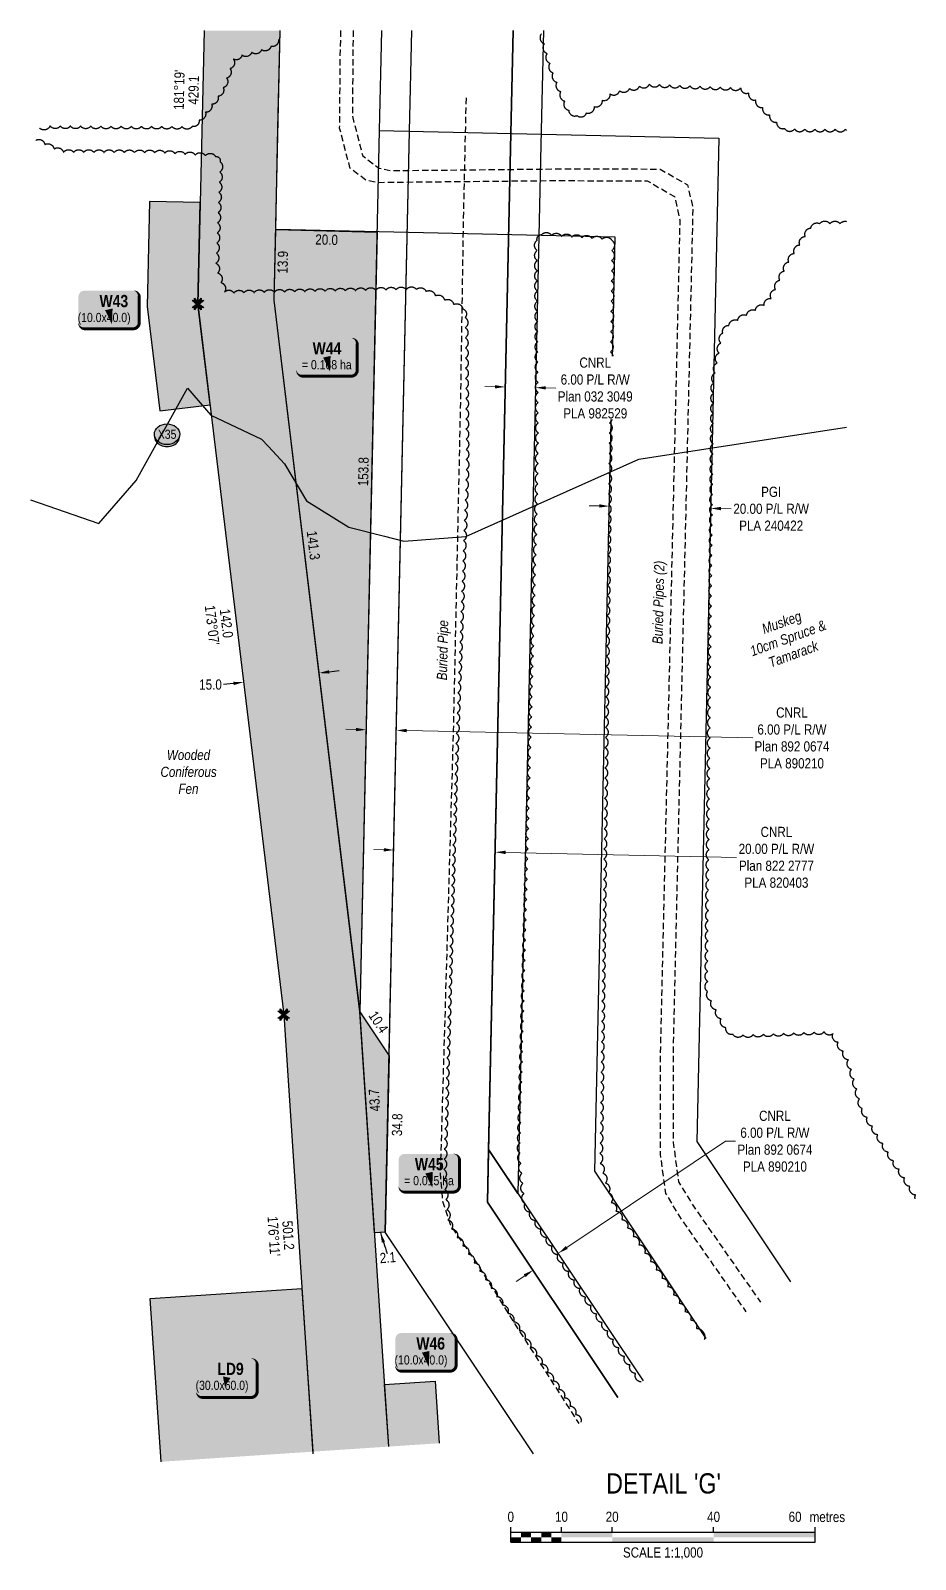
# Model space of a CAD drawing. Extents: x 406232 to 435383, y 6039561 to 6052989.
# Drawn here: x 429873 to 430745, y 6041999 to 6043506 of the extents above; entities that cross this region are included whole.
import ezdxf
from ezdxf.enums import TextEntityAlignment as Align

# ---------------------------------------------------------------- set-up
doc = ezdxf.new("R2010")
doc.units = 0
doc.header["$LTSCALE"] = 5
doc.header["$PDSIZE"] = 0.5
doc.linetypes.add('0', pattern=[1, 1, 0])
doc.linetypes.add('UG_PIPE', pattern=[1.875, 1.25, -0.625])
doc.layers.get('Defpoints').update_dxf_attribs({"color": 9})
for name, color, linetype in [('AS-PIPE-UG', 44, 'UG_PIPE'), ('AS-PIPE-UG-T', 44, 'Continuous'), ('DETAIL-T', 7, 'Continuous'), ('F-RW', 190, 'Continuous'), ('L-BD', 7, 'Continuous'), ('L-MON', 1, 'Continuous'), ('P-CROSSINGS', 250, 'Continuous'), ('P-PROPOSED', 10, 'Continuous'), ('P-PROPOSED-H', 21, 'Continuous'), ('P-TEMP-BLOCKS', 250, 'Continuous'), ('P-TEMP-H', 41, 'Continuous'), ('P-TEMP_LOG DECK', 46, 'Continuous'), ('P-TEMP_WORKSPACE', 46, 'Continuous'), ('P-TXT', 4, 'Continuous'), ('T-BUSH', 110, '0'), ('T-BUSH-T', 110, 'Continuous'), ('WETLAND', 143, 'Continuous'), ('WETLAND-T', 146, 'Continuous')]:
    doc.layers.add(name, color=color, linetype=linetype)
doc.layers.add('F-RW-T', color=190, linetype='Continuous', lineweight=9)
doc.styles.add('80', font='ARIALN.TTF', dxfattribs={"height": 10})
doc.styles.add('80CG', font='ARIALN.TTF', dxfattribs={"height": 10})
doc.styles.add('80L', font='ARIALN.TTF', dxfattribs={"height": 10})
doc.styles.add('BOLD', font='ARIALNB.TTF')
doc.styles.add('Crossing', font='ARIALN.TTF', dxfattribs={"height": 10})
doc.dimstyles.new('Compass 5 000', dxfattribs={"dimscale": 5, "dimtxt": 9, "dimasz": 2, "dimexe": 0.2, "dimexo": 0.0625, "dimgap": 0.5, "dimtad": 0, "dimtih": 1, "dimtoh": 1, "dimzin": 0, "dimdsep": 46, "dimtxsty": '80CG', "dimcen": 0.1, "dimse1": 1, "dimse2": 1, "dimclrd": 256, "dimclrt": 256, "dimaunit": 1, "dimadec": 4, "dimazin": 0, "dimtfac": 0.06, "dimtofl": 0, "dimtmove": 0, "dimatfit": 1, "dimfxl": 0.2, "dimtolj": 1, "dimtzin": 0, "dimlwd": -1, "dimarcsym": 0})

# ---------------------------------------------------------------- blocks, each defined once
blk = doc.blocks.new('*U539')
h = blk.add_hatch(color=191)
edge = h.paths.add_edge_path()
edge.add_line((-24, -19.1), (24, -19.1))
edge.add_arc((24, -13.1), 6, 270, 360)
edge.add_line((30, -13.1), (30, 12.5))
edge.add_arc((24, 12.5), 6, 0, 90)
edge.add_line((24, 18.5), (-24, 18.5))
edge.add_arc((-24, 12.5), 6, 90, 180)
edge.add_line((-30, 12.5), (-30, -13.1))
edge.add_arc((-24, -13.1), 6, 180, 270)
at = {"color": 250, "flags": 128}
blk.add_lwpolyline([(-24, -19.1, 3, 3, 0), (24, -19.1, 3, 3, 0.414214), (30, -13.1, 3, 3, 0), (30, 12.5, 3, 0, 0.414214), (24, 18.5, 0, 0, 0), (-24, 18.5, 0, 0, 0.414214), (-30, 12.5, 0, 0, 0), (-30, -13.1, 0, 3, 0.414214)], format="xyseb", close=True, dxfattribs=at)
at = {"flags": 128}
blk.add_lwpolyline([(3.2, -14.8, 0, 7.5, 0), (0, 0, 0, 0, 0)], format="xyseb", dxfattribs=at)
at = {"color": 250}
for tag, p, height, style in [('TEMP_AREA_W1_001', (-9.2, 2.2), 12, 'BOLD'), ('ENTER_TEXT_001', (-30.7, -12.5), 9, '80')]:
    blk.add_attdef(tag, p, '', height=height, dxfattribs=dict(at, style=style))
blk = doc.blocks.new('*D625')
at = {"layer": 'Defpoints', "color": 0, "transparency": 16777216}
for p in [(430368, 6042284.5), (430431.7, 6042243.3), (430406.8, 6042226.6)]:
    blk.add_point(p, dxfattribs=at)
at = {"layer": 'F-RW-T', "transparency": 16777216}
for p, q in [((430401.2, 6042306.8), (430557.6, 6042411.5)), ((430557.6, 6042411.5), (430567.6, 6042411.5)), ((430359.7, 6042279), (430351.4, 6042273.4))]:
    blk.add_line(p, q, dxfattribs=at)
for points in [[(430400.2, 6042308.2), (430402.1, 6042305.4), (430392.9, 6042301.2)], [(430358.7, 6042280.4), (430360.6, 6042277.6), (430368, 6042284.5)]]:
    blk.add_solid(points, dxfattribs=at)
at = {"layer": 'F-RW-T', "transparency": 16777216, "insert": (430606.3, 6042411.5), "char_height": 10, "attachment_point": 5, "style": '80CG', "bg_fill": 3, "box_fill_scale": 1.1, "bg_fill_color": 256, "bg_fill_true_color": 13158600, "bg_fill_transparency": 0}
blk.add_mtext('\\A1;CNRL\\P6.00 P/L R/W\\PPlan 892 0674\\PPLA 890210', dxfattribs=at)
blk = doc.blocks.new('TEMP')
h = blk.add_hatch(color=255)
h.dxf.hatch_style = 1
h.paths.add_polyline_path([(0, 0.25), (-0.67, 1.15), (-0.67, 0.67), (-1.15, 0.67), (-0.25, 0), (-1.15, -0.67), (-0.67, -0.67), (-0.67, -1.15), (0, -0.25), (0.67, -1.15), (0.67, -0.67), (1.15, -0.67), (0.25, 0), (1.15, 0.67), (0.67, 0.67), (0.67, 1.15)])
h.paths.add_polyline_path([(0.57, 0.85), (0.57, 0.57), (0.85, 0.57), (0.08, 0), (0.85, -0.57), (0.57, -0.57), (0.57, -0.85), (0, -0.08), (-0.57, -0.85), (-0.57, -0.57), (-0.85, -0.57), (-0.08, 0), (-0.85, 0.57), (-0.57, 0.57), (-0.57, 0.85), (0, 0.08)], flags=16)
h = blk.add_hatch(color=1)
h.dxf.hatch_style = 1
h.paths.add_polyline_path([(0, 0.08), (-0.57, 0.85), (-0.57, 0.57), (-0.85, 0.57), (-0.08, 0), (-0.85, -0.57), (-0.57, -0.57), (-0.57, -0.85), (0, -0.08), (0.57, -0.85), (0.57, -0.57), (0.85, -0.57), (0.08, 0), (0.85, 0.57), (0.57, 0.57), (0.57, 0.85)])
at = {"color": 1}
for p, q in [((-0.08, 0), (0.08, 0)), ((0, 0.08), (0, -0.08))]:
    blk.add_line(p, q, dxfattribs=at)
at = {"color": 255, "flags": 128}
blk.add_lwpolyline([(-0.25, 0), (-1.15, 0.67), (-0.67, 0.67), (-0.67, 1.15), (0, 0.25), (0.67, 1.15), (0.67, 0.67), (1.15, 0.67), (0.25, 0), (1.15, -0.67), (0.67, -0.67), (0.67, -1.15), (0, -0.25), (-0.67, -1.15), (-0.67, -0.67), (-1.15, -0.67)], close=True, dxfattribs=at)
at = {"color": 1, "flags": 128}
blk.add_lwpolyline([(-0.08, 0), (-0.85, 0.57), (-0.57, 0.57), (-0.57, 0.85), (0, 0.08), (0.57, 0.85), (0.57, 0.57), (0.85, 0.57), (0.08, 0), (0.85, -0.57), (0.57, -0.57), (0.57, -0.85), (0, -0.08), (-0.57, -0.85), (-0.57, -0.57), (-0.85, -0.57)], close=True, dxfattribs=at)
blk = doc.blocks.new('*D624')
at = {"layer": 'Defpoints', "color": 0, "transparency": 16777216}
for p in [(430233.2, 6042807.5), (430333.1, 6042805.3), (430230.9, 6042698.4)]:
    blk.add_point(p, dxfattribs=at)
at = {"layer": 'F-RW-T', "transparency": 16777216}
for p, q in [((430220.9, 6042698.7), (430210.9, 6042698.9)), ((430340.8, 6042696.1), (430568.3, 6042691.2))]:
    blk.add_line(p, q, dxfattribs=at)
for points in [[(430220.9, 6042700.3), (430220.8, 6042697), (430230.9, 6042698.4)], [(430340.8, 6042697.8), (430340.8, 6042694.4), (430330.8, 6042696.3)]]:
    blk.add_solid(points, dxfattribs=at)
at = {"layer": 'F-RW-T', "transparency": 16777216, "insert": (430607.8, 6042691.2), "char_height": 10, "attachment_point": 5, "style": '80CG'}
blk.add_mtext('\\A1;CNRL\\P20.00 P/L R/W\\PPlan 822 2777\\PPLA 820403', dxfattribs=at)
blk = doc.blocks.new('*D623')
at = {"layer": 'Defpoints', "color": 0, "transparency": 16777216}
for p in [(430210.4, 6043141.4), (430240.3, 6043140.7), (430203.4, 6042816.9)]:
    blk.add_point(p, dxfattribs=at)
at = {"layer": 'F-RW-T', "transparency": 16777216}
for p, q in [((430193.4, 6042817.2), (430183.4, 6042817.4)), ((430243.4, 6042816.1), (430584.4, 6042808.8))]:
    blk.add_line(p, q, dxfattribs=at)
for points in [[(430193.4, 6042818.8), (430193.4, 6042815.5), (430203.4, 6042816.9)], [(430243.4, 6042817.8), (430243.3, 6042814.4), (430233.4, 6042816.3)]]:
    blk.add_solid(points, dxfattribs=at)
at = {"layer": 'F-RW-T', "transparency": 16777216, "insert": (430623.1, 6042808.8), "char_height": 10, "attachment_point": 5, "style": '80CG'}
blk.add_mtext('\\A1;CNRL\\P6.00 P/L R/W\\PPlan 892 0674\\PPLA 890210', dxfattribs=at)
blk = doc.blocks.new('*D626')
at = {"layer": 'Defpoints', "color": 0, "transparency": 16777216}
for p in [(430447.6, 6043240.9), (430547.6, 6043238.7), (430543.1, 6043035)]:
    blk.add_point(p, dxfattribs=at)
at = {"layer": 'F-RW-T', "transparency": 16777216}
for p, q in [((430433.1, 6043037.5), (430423.2, 6043037.7)), ((430553.1, 6043034.8), (430563.1, 6043034.6))]:
    blk.add_line(p, q, dxfattribs=at)
for points in [[(430433.2, 6043039.1), (430433.1, 6043035.8), (430443.1, 6043037.2)], [(430553.1, 6043036.5), (430553, 6043033.2), (430543.1, 6043035)]]:
    blk.add_solid(points, dxfattribs=at)
at = {"layer": 'F-RW-T', "transparency": 16777216, "insert": (430602.6, 6043034.6), "char_height": 10, "attachment_point": 5, "style": '80CG'}
blk.add_mtext('\\A1;PGI\\P20.00 P/L R/W\\PPLA 240422', dxfattribs=at)
blk = doc.blocks.new('*D627')
at = {"layer": 'Defpoints', "color": 0, "transparency": 16777216}
for p in [(430080.4, 6042882.1), (430154.8, 6042891.1), (430082.6, 6042863.8)]:
    blk.add_point(p, dxfattribs=at)
at = {"layer": 'P-TXT', "transparency": 16777216}
for p, q in [((430166.9, 6042874), (430176.9, 6042875.2)), ((430072.6, 6042862.6), (430062.7, 6042861.4))]:
    blk.add_line(p, q, dxfattribs=at)
for points in [[(430072.4, 6042864.2), (430072.8, 6042860.9), (430082.6, 6042863.8)], [(430166.7, 6042875.6), (430167.1, 6042872.3), (430157, 6042872.8)]]:
    blk.add_solid(points, dxfattribs=at)
at = {"layer": 'P-TXT', "transparency": 16777216, "insert": (430050, 6042861.4), "char_height": 10, "attachment_point": 5, "style": '80CG'}
blk.add_mtext('\\A1;15.0', dxfattribs=at)
blk = doc.blocks.new('*U325')
at = {"color": 0}
for p, q in [((-150, 0), (-150, 15)), ((-150, 10), (150.2, 10)), ((-150, 0), (150.2, 0)), ((-100, 10), (-100, 15)), ((-50, 10), (-50, 15)), ((50, 10), (50, 15)), ((150.2, 0), (150.2, 15))]:
    blk.add_line(p, q, dxfattribs=at)
for points in [[(-150, 5), (-140, 5), (-150, 0), (-140, 0)], [(-140, 10), (-130, 10), (-140, 5), (-130, 5)], [(-130, 5), (-120, 5), (-130, 0), (-120, 0)], [(-120, 10), (-110, 10), (-120, 5), (-110, 5)], [(-110, 5), (-100, 5), (-110, 0), (-100, 0)], [(-100, 10), (-50, 10), (-100, 5), (-50, 5)], [(-50, 5), (50, 5), (-50, 0), (50, 0)], [(50, 10), (150.2, 10), (50, 5), (150.2, 5)]]:
    blk.add_solid(points, dxfattribs=at)
at = {"color": 0, "style": '80'}
blk.add_text('metres', height=10, dxfattribs=at).set_placement((162.2, 20), align=Align.CENTER)
at = {"color": 0, "char_height": 10, "style": '80'}
for s, insert, attachment_point in [('0', (-150, 30.2), 2), ('10', (-100, 30.2), 2), ('20', (-50, 30.2), 2), ('40', (50, 30.2), 2), ('60', (136.7, 30.2), 3), ('SCALE 1:1,000', (0.1, -5), 2)]:
    blk.add_mtext(s, dxfattribs=dict(at, insert=insert, attachment_point=attachment_point))
blk = doc.blocks.new('xing2')
h = blk.add_hatch(color=50)
h.dxf.hatch_style = 1
edge = h.paths.add_edge_path()
edge.add_ellipse((0, 0), major_axis=(-12.5, 0), ratio=0.816297, start_angle=0, end_angle=360)
h = blk.add_hatch(color=250)
h.dxf.hatch_style = 1
edge = h.paths.add_edge_path()
edge.add_ellipse((0, -2), major_axis=(-12.5, 0), ratio=0.816297, start_angle=0, end_angle=180)
edge.add_line((12.5, -2), (12.5, 0))
edge.add_ellipse((0, 0), major_axis=(-12.5, 0), ratio=0.816297, start_angle=0, end_angle=180, ccw=False)
edge.add_line((-12.5, 0), (-12.5, -2))
at = {"color": 250}
blk.add_ellipse((0, 0), major_axis=(-12.5, 0), ratio=0.816297, dxfattribs=at)
blk.add_ellipse((0, -2), major_axis=(-12.5, 0), ratio=0.816297, start_param=0, end_param=3.141593, dxfattribs=at)
at = {"color": 250, "style": 'Crossing'}
blk.add_attdef('CROSSING', text='', height=9, dxfattribs=at).set_placement((0.1, 0), align=Align.MIDDLE_CENTER)
at = {"color": 250, "style": 'Crossing', "flags": 1}
for tag, p in [('OWNER', (0.1, -12.5)), ('DESCRIPTION', (0.1, -25.8)), ('LOCATION', (0.1, -39.3)), ('DWG_REF', (0.1, -52.8))]:
    blk.add_attdef(tag, text='', height=9, dxfattribs=at).set_placement(p, align=Align.MIDDLE_CENTER)
blk = doc.blocks.new('*D1030')
at = {"layer": 'Defpoints', "color": 0, "transparency": 16777216}
for p in [(430370.5, 6043154), (430340.4, 6043149.2), (430370.3, 6043148.6)]:
    blk.add_point(p, dxfattribs=at)
at = {"layer": 'F-RW-T', "transparency": 16777216}
for p, q in [((430330.5, 6043154.9), (430320.5, 6043155.1)), ((430380.4, 6043153.8), (430390.4, 6043153.6))]:
    blk.add_line(p, q, dxfattribs=at)
for points in [[(430330.5, 6043156.5), (430330.4, 6043153.2), (430340.5, 6043154.7)], [(430380.5, 6043155.4), (430380.4, 6043152.1), (430370.5, 6043154)]]:
    blk.add_solid(points, dxfattribs=at)
at = {"layer": 'F-RW-T', "transparency": 16777216, "insert": (430429.2, 6043153.6), "char_height": 10, "attachment_point": 5, "style": '80CG', "bg_fill": 3, "box_fill_scale": 1.1, "bg_fill_color": 256, "bg_fill_true_color": 13158600, "bg_fill_transparency": 0}
blk.add_mtext('\\A1;CNRL\\P6.00 P/L R/W\\PPlan 032 3049\\PPLA 982529', dxfattribs=at)
blk = doc.blocks.new('*U536')
h = blk.add_hatch(color=191)
edge = h.paths.add_edge_path()
edge.add_line((-24, -20), (24, -20))
edge.add_arc((24, -14), 6, 270, 360)
edge.add_line((30, -14), (30, 12.5))
edge.add_arc((24, 12.5), 6, 0, 90)
edge.add_line((24, 18.5), (-24, 18.5))
edge.add_arc((-24, 12.5), 6, 90, 180)
edge.add_line((-30, 12.5), (-30, -14))
edge.add_arc((-24, -14), 6, 180, 270)
at = {"color": 250, "flags": 128}
blk.add_lwpolyline([(-24, -20, 3, 3, 0), (24, -20, 3, 3, 0.414214), (30, -14, 3, 3, 0), (30, 12.5, 3, 0, 0.414214), (24, 18.5, 0, 0, 0), (-24, 18.5, 0, 0, 0.414214), (-30, 12.5, 0, 0, 0), (-30, -14, 0, 3, 0.414214)], format="xyseb", close=True, dxfattribs=at)
at = {"flags": 128}
blk.add_lwpolyline([(-1.8, -9.3, 0, 7.5, 0), (0, 0, 0, 0, 0)], format="xyseb", dxfattribs=at)
at = {"color": 250}
for tag, p, height, style in [('TEMP_AREA_W1_001', (-9.2, 2.2), 12, 'BOLD'), ('ENTER_TEXT_001', (-30.7, -12.5), 9, '80')]:
    blk.add_attdef(tag, p, '', height=height, dxfattribs=dict(at, style=style))

msp = doc.modelspace()

# ---------------------------------------------------------------- hatches: boundary and pattern name
at = {"layer": 'P-PROPOSED-H'}
h = msp.add_hatch(color=256, dxfattribs=at)
h.dxf.hatch_style = 1
edge = h.paths.add_edge_path()
edge.add_line((430226.193, 6042103.51), (430197.199, 6042538.912))
h.paths.add_polyline_path([(430150.838, 6042105.674), (430225.716, 6042110.661), (430197.033, 6042541.399), (430112.623, 6043240.052), (430118.756, 6043505.795), (430043.771, 6043505.795), (430037.553, 6043236.402), (430122.154, 6042536.169)])
at = {"layer": 'P-TEMP-H'}
h = msp.add_hatch(color=256, dxfattribs=at)
h.dxf.hatch_style = 1
h.paths.add_polyline_path([(430049.542, 6043137.169), (430037.553, 6043236.402), (430039.86, 6043336.33), (429989.896, 6043337.483), (429987.507, 6043233.969), (429999.926, 6043131.174)])
h = msp.add_hatch(color=256, dxfattribs=at)
h.dxf.hatch_style = 1
h.paths.add_polyline_path([(430197.199, 6042538.912), (430112.623, 6043240.052), (430114.231, 6043309.711), (430214.18, 6043307.33)])
h = msp.add_hatch(color=256, dxfattribs=at)
h.dxf.hatch_style = 1
h.paths.add_polyline_path([(430222.231, 6042322.028), (430211.696, 6042321.202), (430197.199, 6042538.912), (430226.042, 6042495.785)])
h = msp.add_hatch(color=256, dxfattribs=at)
h.dxf.hatch_style = 1
h.paths.add_polyline_path([(430001.255, 6042095.714), (430150.855, 6042105.676), (430140.095, 6042266.546), (429990.498, 6042256.54)])
h = msp.add_hatch(color=256, dxfattribs=at)
h.dxf.hatch_style = 1
h.paths.add_polyline_path([(430225.621, 6042110.654), (430275.488, 6042113.975), (430271.415, 6042175.137), (430221.549, 6042171.817)])

# ---------------------------------------------------------------- linework, layer by layer
at = {"layer": 'AS-PIPE-UG', "flags": 128}
for points in [[(430178.189, 6043505.795), (430177.594, 6043480.16), (430176.969, 6043409.895), (430187.149, 6043370.805), (430202.969, 6043358.825), (430215.084, 6043356.265), (430381.369, 6043357.955), (430480.319, 6043357.835), (430507.389, 6043342.24), (430512.564, 6043319.345), (430493.304, 6042498.28), (430493.089, 6042431.1), (430493.149, 6042398.845), (430498.584, 6042359.87), (430513.829, 6042334.885), (430577.797, 6042243.429)], [(430190.766, 6043505.795), (430190.439, 6043491.721), (430189.814, 6043421.456), (430199.994, 6043382.366), (430215.814, 6043370.386), (430227.929, 6043367.826), (430394.214, 6043369.516), (430493.164, 6043369.396), (430520.234, 6043353.801), (430525.409, 6043330.906), (430506.149, 6042509.841), (430505.934, 6042442.661), (430505.994, 6042410.406), (430511.429, 6042371.431), (430526.674, 6042346.446), (430592.06, 6042252.962)], [(430301.825, 6043439.52), (430299.14, 6043321.06), (430296.355, 6043142.595), (430289.275, 6042816.145), (430277.84, 6042427.94), (430276.345, 6042380.375), (430278.64, 6042352.305), (430286.915, 6042328.02), (430312.035, 6042291.865), (430354.905, 6042223.705), (430413.018, 6042133.291)]]:
    msp.add_lwpolyline(points, dxfattribs=at)
at = {"layer": 'F-RW'}
for points in [[(430538.683, 6042217.285), (430428.682, 6042381.859), (430448.992, 6043302.156), (430114.231, 6043309.711), (430116.437, 6043409.668), (430118.756, 6043505.795)], [(430218.64, 6043505.795), (430216.365, 6043407.385), (430551.125, 6043399.83), (430529.307, 6042411.183), (430621.783, 6042272.829)], [(430368.463, 6042103.51), (430222.231, 6042322.028), (430246.025, 6043406.805), (430248.336, 6043505.795)], [(430348.317, 6043505.795), (430345.954, 6043404.543), (430324.3, 6042417.361), (430322.853, 6042351.389), (430451.453, 6042158.98)], [(430378.321, 6043505.795), (430375.698, 6043393.174), (430353.018, 6042359.911), (430323.992, 6042403.312), (430345.954, 6043404.543), (430348.317, 6043505.795)], [(430451.453, 6042158.98), (430322.853, 6042351.389), (430323.992, 6042403.312), (430323.992, 6042403.312), (430476.294, 6042175.585)]]:
    msp.add_lwpolyline(points, dxfattribs=at)
at = {"layer": 'F-RW', "flags": 128}
for points in [[(430218.64, 6043505.795), (430216.365, 6043407.41), (430197.199, 6042538.912), (430226.042, 6042495.785)], [(430226.042, 6042495.785), (430246.139, 6043406.746), (430248.446, 6043505.795)]]:
    msp.add_lwpolyline(points, dxfattribs=at)
at = {"layer": 'P-PROPOSED', "flags": 128}
for points in [[(430043.771, 6043505.795), (430037.553, 6043236.402), (430122.154, 6042536.169), (430150.982, 6042103.51)], [(430225.716, 6042110.661), (430197.033, 6042541.399), (430112.623, 6043240.052), (430118.756, 6043505.795)]]:
    msp.add_lwpolyline(points, dxfattribs=at)
at = {"layer": 'P-TEMP_LOG DECK', "flags": 128}
msp.add_lwpolyline([(430001.255, 6042095.714), (429990.498, 6042256.54), (430140.095, 6042266.546), (430150.855, 6042105.676)], dxfattribs=at)
at = {"layer": 'P-TEMP_WORKSPACE', "flags": 128}
for points in [[(430049.542, 6043137.169), (430037.553, 6043236.402), (430039.86, 6043336.33), (429989.896, 6043337.483), (429987.507, 6043233.969), (429999.926, 6043131.174)], [(430197.199, 6042538.912), (430112.623, 6043240.052), (430114.231, 6043309.711), (430114.231, 6043309.711), (430214.18, 6043307.33)], [(430222.231, 6042322.028), (430211.696, 6042321.202), (430197.199, 6042538.912), (430226.042, 6042495.785)]]:
    msp.add_lwpolyline(points, close=True, dxfattribs=at)
msp.add_lwpolyline([(430225.621, 6042110.654), (430221.549, 6042171.817), (430271.415, 6042175.137), (430275.488, 6042113.975)], dxfattribs=at)
at = {"layer": 'T-BUSH', "flags": 128}
for points in [[(430117.046, 6043496.867, -0.52056705), (430109.606, 6043490.192, -0.52056705), (430100.328, 6043486.9, -0.52056705), (430090.679, 6043484.293, -0.52056705), (430081.029, 6043481.685, -0.52056705), (430072.609, 6043477.749, -0.52056705), (430069.26, 6043468.331, -0.52056705), (430065.911, 6043458.914, -0.52056705), (430062.562, 6043449.496, -0.52056705), (430057.435, 6043441.06, -0.52056705), (430051.249, 6043433.209, -0.52056705), (430045.062, 6043425.358, -0.52056705), (430038.876, 6043417.507, -0.52056705), (430031.901, 6043411.29, -0.52056705), (430021.906, 6043411.331, -0.52056705), (430011.91, 6043411.373, -0.52056705), (430001.915, 6043411.415, -0.52056705), (429991.92, 6043411.457, -0.52056705), (429981.924, 6043411.499, -0.52056705), (429971.929, 6043411.54, -0.52056705), (429961.934, 6043411.582, -0.52056705), (429951.938, 6043411.624, -0.52056705), (429941.943, 6043411.666, -0.52056705), (429931.948, 6043411.708, -0.52056705), (429921.952, 6043411.75, -0.52056705), (429911.957, 6043411.791, -0.52056705), (429901.962, 6043411.833, -0.52056705), (429891.966, 6043411.875, -0.52056705), (429881.42, 6043409.745, -0.52056705)], [(430376.108, 6043502.394, 0.52056705), (430378.943, 6043492.808, 0.52056705), (430381.777, 6043483.223, 0.52056705), (430384.611, 6043473.638, 0.52056705), (430387.654, 6043464.125, 0.52056705), (430391.459, 6043454.883, 0.52056705), (430395.265, 6043445.64, 0.52056705), (430399.07, 6043436.397, 0.52056705), (430403.087, 6043427.258, 0.52056705), (430411.284, 6043422.056, 0.52056705), (430420.647, 6043424.625, 0.52056705), (430428.45, 6043430.872, 0.52056705), (430436.253, 6043437.119, 0.52056705), (430444.056, 6043443.366, 0.52056705), (430453.304, 6043446.59, 0.52056705), (430463.065, 6043448.742, 0.52056705), (430472.826, 6043450.894, 0.52056705), (430482.589, 6043453.021, 0.52056705), (430492.576, 6043452.602, 0.52056705), (430502.562, 6043452.184, 0.52056705), (430512.549, 6043451.766, 0.52056705), (430522.536, 6043451.347, 0.52056705), (430532.522, 6043450.929, 0.52056705), (430542.509, 6043450.51, 0.52056705), (430552.496, 6043450.092, 0.52056705), (430562.482, 6043449.673, 0.52056705), (430572.469, 6043449.255, 0.52056705), (430580.441, 6043444.395, 0.52056705), (430587.333, 6043437.156, 0.52056705), (430594.225, 6043429.916, 0.52056705), (430601.117, 6043422.677, 0.52056705), (430608.009, 6043415.438, 0.52056705), (430615.799, 6043409.397, 0.52056705), (430625.736, 6043408.805, 0.52056705), (430635.732, 6043408.763, 0.52056705), (430645.727, 6043408.721, 0.52056705), (430655.722, 6043408.68, 0.52056705), (430665.718, 6043408.638, 0.52056705), (430675.713, 6043408.596, 0.06163497), (430676.712, 6043407.479, 0.06163497)], [(429877.734, 6043397.714, -0.52056705), (429886.784, 6043393.473, -0.52056705), (429895.835, 6043389.231, -0.52056705), (429905.076, 6043385.832, -0.52056705), (429915.071, 6043385.79, -0.52056705), (429925.066, 6043385.748, -0.52056705), (429935.062, 6043385.707, -0.52056705), (429945.057, 6043385.665, -0.52056705), (429955.052, 6043385.623, -0.52056705), (429965.048, 6043385.581, -0.52056705), (429975.043, 6043385.539, -0.52056705), (429985.039, 6043385.497, -0.52056705), (429995.034, 6043385.456, -0.52056705), (430005.02, 6043385.15, -0.52056705), (430014.994, 6043384.491, -0.52056705), (430024.968, 6043383.832, -0.52056705), (430034.941, 6043383.172, -0.52056705), (430044.915, 6043382.513, -0.52056705), (430054.889, 6043381.854, -0.52056705), (430059.535, 6043376.412, -0.52056705), (430059.119, 6043366.426, -0.52056705), (430058.704, 6043356.439, -0.52056705), (430058.288, 6043346.452, -0.52056705), (430057.873, 6043336.465, -0.52056705), (430057.457, 6043326.478, -0.52056705), (430057.041, 6043316.492, -0.52056705), (430056.626, 6043306.505, -0.52056705), (430056.21, 6043296.518, -0.52056705), (430055.794, 6043286.531, -0.52056705), (430055.379, 6043276.545, -0.52056705), (430057.105, 6043266.878, -0.52056705), (430060.428, 6043257.452, -0.52056705), (430063.751, 6043248.025, -0.52056705), (430073.031, 6043247.192, -0.52056705), (430083.024, 6043247.389, -0.52056705), (430093.018, 6043247.586, -0.52056705), (430103.011, 6043247.784, -0.52056705), (430113.005, 6043247.981, -0.52056705), (430122.998, 6043248.178, -0.52056705), (430132.992, 6043248.375, -0.52056705), (430142.985, 6043248.573, -0.52056705), (430152.979, 6043248.77, -0.52056705), (430162.972, 6043248.967, -0.52056705), (430172.966, 6043249.164, -0.52056705), (430182.959, 6043249.361, -0.52056705), (430192.953, 6043249.559, -0.52056705), (430202.946, 6043249.756, -0.52056705), (430212.94, 6043249.953, -0.52056705), (430222.933, 6043250.15, -0.52056705), (430232.927, 6043250.348, -0.52056705), (430242.92, 6043250.545, -0.52056705), (430252.914, 6043250.742, -0.52056705), (430262.539, 6043248.756, -0.52056705), (430271.57, 6043244.472, -0.52056705), (430280.601, 6043240.188, -0.52056705), (430289.631, 6043235.904, -0.52056705), (430298.662, 6043231.621, -0.52056705), (430301.064, 6043223.111, -0.52056705), (430301.135, 6043213.116, -0.52056705), (430301.206, 6043203.121, -0.52056705), (430301.277, 6043193.126, -0.52056705), (430301.347, 6043183.131, -0.52056705), (430301.418, 6043173.135, -0.52056705), (430301.489, 6043163.14, -0.52056705), (430301.56, 6043153.145, -0.52056705), (430301.63, 6043143.15, -0.52056705), (430301.701, 6043133.155, -0.52056705), (430301.772, 6043123.159, -0.52056705), (430301.821, 6043113.164, -0.52056705), (430301.871, 6043103.169, -0.52056705), (430301.92, 6043093.174, -0.52056705), (430301.969, 6043083.178, -0.52056705), (430302.018, 6043073.183, -0.52056705), (430301.659, 6043063.194, -0.52056705), (430301.283, 6043053.206, -0.52056705), (430300.906, 6043043.217, -0.52056705), (430300.53, 6043033.229, -0.52056705), (430300.153, 6043023.241, -0.52056705), (430299.777, 6043013.252, -0.52056705), (430299.4, 6043003.264, -0.52056705), (430299.024, 6042993.276, -0.52056705), (430298.647, 6042983.287, -0.52056705), (430298.271, 6042973.299, -0.52056705), (430297.894, 6042963.311, -0.52056705), (430297.518, 6042953.322, -0.52056705), (430297.141, 6042943.334, -0.52056705), (430296.765, 6042933.346, -0.52056705), (430296.388, 6042923.357, -0.52056705), (430296.012, 6042913.369, -0.52056705), (430295.635, 6042903.381, -0.52056705), (430295.259, 6042893.392, -0.52056705), (430294.882, 6042883.404, -0.52056705), (430294.506, 6042873.416, -0.52056705), (430294.129, 6042863.427, -0.52056705), (430293.753, 6042853.439, -0.52056705), (430293.377, 6042843.451, -0.52056705), (430293, 6042833.462, -0.52056705), (430292.624, 6042823.474, -0.52056705), (430292.257, 6042813.485, -0.52056705), (430291.89, 6042803.496, -0.52056705), (430291.524, 6042793.508, -0.52056705), (430291.158, 6042783.519, -0.52056705), (430290.792, 6042773.53, -0.52056705), (430290.505, 6042763.539, -0.52056705), (430290.223, 6042753.548, -0.52056705), (430289.941, 6042743.556, -0.52056705), (430289.659, 6042733.565, -0.52056705), (430289.377, 6042723.573, -0.52056705), (430289.095, 6042713.582, -0.52056705), (430288.813, 6042703.59, -0.52056705), (430288.531, 6042693.599, -0.52056705), (430288.249, 6042683.607, -0.52056705), (430287.967, 6042673.616, -0.52056705), (430287.685, 6042663.624, -0.52056705), (430287.403, 6042653.633, -0.52056705), (430287.122, 6042643.641, -0.52056705), (430286.84, 6042633.65, -0.52056705), (430286.558, 6042623.659, -0.52056705), (430286.276, 6042613.667, -0.52056705), (430285.994, 6042603.676, -0.52056705), (430285.712, 6042593.684, -0.52056705), (430285.43, 6042583.693, -0.52056705), (430285.148, 6042573.701, -0.52056705), (430284.866, 6042563.71, -0.52056705), (430284.584, 6042553.718, -0.52056705), (430284.302, 6042543.727, -0.52056705), (430284.02, 6042533.735, -0.52056705), (430283.739, 6042523.744, -0.52056705), (430283.457, 6042513.753, -0.52056705), (430283.175, 6042503.761, -0.52056705), (430282.893, 6042493.77, -0.52056705), (430282.611, 6042483.778, -0.52056705), (430282.329, 6042473.787, -0.52056705), (430282.047, 6042463.795, -0.52056705), (430281.765, 6042453.804, -0.52056705), (430281.483, 6042443.812, -0.52056705), (430281.201, 6042433.821, -0.52056705), (430280.919, 6042423.829, -0.52056705), (430280.685, 6042413.837, -0.52056705), (430280.454, 6042403.844, -0.52056705), (430280.223, 6042393.851, -0.52056705), (430279.992, 6042383.858, -0.52056705), (430279.798, 6042373.867, -0.52056705), (430280.861, 6042363.928, -0.52056705), (430281.924, 6042353.99, -0.52056705), (430282.988, 6042344.051, -0.52056705), (430284.051, 6042334.112, -0.52056705), (430287.605, 6042325.077, -0.52056705), (430293.158, 6042316.766, -0.52056705), (430298.712, 6042308.455, -0.52056705), (430304.265, 6042300.144, -0.52056705), (430309.819, 6042291.834, -0.52056705), (430315.372, 6042283.523, -0.52056705), (430320.925, 6042275.212, -0.52056705), (430326.479, 6042266.901, -0.52056705), (430332.032, 6042258.591, -0.52056705), (430337.586, 6042250.28, -0.52056705), (430343.139, 6042241.969, -0.52056705), (430348.692, 6042233.658, -0.52056705), (430354.246, 6042225.348, -0.52056705), (430359.799, 6042217.037, -0.52056705), (430365.353, 6042208.726, -0.52056705), (430370.906, 6042200.415, -0.52056705), (430376.459, 6042192.105, -0.52056705), (430382.013, 6042183.794, -0.52056705), (430387.566, 6042175.483, -0.52056705), (430393.12, 6042167.172, -0.52056705), (430398.673, 6042158.862, -0.52056705), (430404.226, 6042150.551, -0.52056705), (430409.78, 6042142.24, -0.52056705), (430414.913, 6042134.558, -0.52056705)], [(430744.507, 6042354.858, -0.15769479), (430744.804, 6042358.601, -0.52056705), (430739.429, 6042367.028, -0.52056705), (430734.054, 6042375.455, -0.52056705), (430728.679, 6042383.882, -0.52056705), (430723.304, 6042392.309, -0.52056705), (430717.987, 6042400.773, -0.52056705), (430712.801, 6042409.318, -0.52056705), (430707.615, 6042417.863, -0.52056705), (430702.429, 6042426.408, -0.52056705), (430697.244, 6042434.953, -0.52056705), (430692.413, 6042443.673, -0.52056705), (430689.734, 6042453.303, -0.52056705), (430687.057, 6042462.933, -0.52056705), (430684.38, 6042472.564, -0.52056705), (430681.703, 6042482.194, -0.52056705), (430678.701, 6042491.686, -0.52056705), (430673.639, 6042500.305, -0.52056705), (430668.576, 6042508.924, -0.52056705), (430663.514, 6042517.542, -0.52056705), (430654.806, 6042519.477, -0.52056705), (430644.819, 6042519.066, -0.52056705), (430634.832, 6042518.656, -0.52056705), (430624.845, 6042518.245, -0.52056705), (430614.858, 6042517.835, -0.52056705), (430604.871, 6042517.424, -0.52056705), (430594.884, 6042517.013, -0.52056705), (430584.897, 6042516.603, -0.52056705), (430574.91, 6042516.192, -0.52056705), (430564.999, 6042516.657, -0.52056705), (430557.904, 6042523.314, -0.52056705), (430553.172, 6042532.118, -0.52056705), (430548.439, 6042540.922, -0.52056705), (430543.706, 6042549.726, -0.52056705), (430539.963, 6042558.895, -0.52056705), (430540.022, 6042568.889, -0.52056705), (430540.123, 6042578.884, -0.52056705), (430540.224, 6042588.879, -0.52056705), (430540.325, 6042598.874, -0.52056705), (430540.426, 6042608.869, -0.52056705), (430540.527, 6042618.864, -0.52056705), (430540.628, 6042628.859, -0.52056705), (430540.729, 6042638.854, -0.52056705), (430540.83, 6042648.849, -0.52056705), (430540.931, 6042658.843, -0.52056705), (430541.032, 6042668.838, -0.52056705), (430541.133, 6042678.833, -0.52056705), (430541.234, 6042688.828, -0.52056705), (430541.334, 6042698.823, -0.52056705), (430541.435, 6042708.818, -0.52056705), (430541.536, 6042718.813, -0.52056705), (430541.637, 6042728.808, -0.52056705), (430541.738, 6042738.803, -0.52056705), (430541.839, 6042748.798, -0.52056705), (430541.94, 6042758.793, -0.52056705), (430542.041, 6042768.788, -0.52056705), (430542.142, 6042778.783, -0.52056705), (430542.243, 6042788.778, -0.52056705), (430542.344, 6042798.772, -0.52056705), (430542.445, 6042808.767, -0.52056705), (430542.546, 6042818.762, -0.52056705), (430542.646, 6042828.757, -0.52056705), (430542.747, 6042838.752, -0.52056705), (430542.848, 6042848.747, -0.52056705), (430542.949, 6042858.742, -0.52056705), (430543.05, 6042868.737, -0.52056705), (430543.151, 6042878.732, -0.52056705), (430543.252, 6042888.727, -0.52056705), (430543.353, 6042898.722, -0.52056705), (430543.454, 6042908.717, -0.52056705), (430543.555, 6042918.712, -0.52056705), (430543.656, 6042928.707, -0.52056705), (430543.757, 6042938.701, -0.52056705), (430543.858, 6042948.696, -0.52056705), (430543.958, 6042958.691, -0.52056705), (430544.059, 6042968.686, -0.52056705), (430544.16, 6042978.681, -0.52056705), (430544.261, 6042988.676, -0.52056705), (430544.362, 6042998.671, -0.52056705), (430544.463, 6043008.666, -0.52056705), (430544.564, 6043018.661, -0.52056705), (430544.665, 6043028.656, -0.52056705), (430544.766, 6043038.651, -0.52056705), (430544.867, 6043048.646, -0.52056705), (430544.968, 6043058.641, -0.52056705), (430545.069, 6043068.635, -0.52056705), (430545.17, 6043078.63, -0.52056705), (430545.27, 6043088.625, -0.52056705), (430545.371, 6043098.62, -0.52056705), (430545.472, 6043108.615, -0.52056705), (430545.573, 6043118.61, -0.52056705), (430545.674, 6043128.605, -0.52056705), (430545.775, 6043138.6, -0.52056705), (430545.876, 6043148.595, -0.52056705), (430545.977, 6043158.59, -0.52056705), (430547.477, 6043168.452, -0.52056705), (430549.339, 6043178.272, -0.52056705), (430551.201, 6043188.093, -0.52056705), (430553.063, 6043197.913, -0.52056705), (430554.953, 6043207.728, -0.52056705), (430560.999, 6043215.328, -0.52056705), (430569.686, 6043220.272, -0.52056705), (430578.373, 6043225.216, -0.52056705), (430587.06, 6043230.16, -0.52056705), (430595.747, 6043235.105, -0.52056705), (430602.58, 6043241.77, -0.52056705), (430606.865, 6043250.8, -0.52056705), (430611.151, 6043259.83, -0.52056705), (430615.436, 6043268.86, -0.52056705), (430619.917, 6043277.784, -0.52056705), (430625.356, 6043286.17, -0.52056705), (430630.795, 6043294.557, -0.52056705), (430636.233, 6043302.943, -0.52056705), (430641.752, 6043311.272, -0.52056705), (430650.491, 6043315.503, -0.52056705), (430660.486, 6043315.438, -0.52056705), (430670.481, 6043315.363, -0.29851951), (430676.712, 6043317.795, -0.29851951)], [(430474.513, 6042174.363, -0.52056705), (430469.03, 6042182.72, -0.52056705), (430463.548, 6042191.078, -0.52056705), (430458.065, 6042199.436, -0.52056705), (430452.583, 6042207.794, -0.52056705), (430447.1, 6042216.151, -0.52056705), (430441.618, 6042224.509, -0.52056705), (430436.136, 6042232.867, -0.52056705), (430430.653, 6042241.224, -0.52056705), (430425.171, 6042249.582, -0.52056705), (430419.688, 6042257.94, -0.52056705), (430414.206, 6042266.298, -0.52056705), (430408.724, 6042274.655, -0.52056705), (430403.241, 6042283.013, -0.52056705), (430397.759, 6042291.371, -0.52056705), (430392.276, 6042299.729, -0.52056705), (430386.794, 6042308.086, -0.52056705), (430381.312, 6042316.444, -0.52056705), (430375.829, 6042324.802, -0.52056705), (430370.347, 6042333.16, -0.52056705), (430364.864, 6042341.517, -0.52056705), (430359.944, 6042350.074, -0.52056705), (430358.961, 6042360.021, -0.52056705), (430357.978, 6042369.968, -0.52056705), (430356.995, 6042379.915, -0.52056705), (430356.013, 6042389.862, -0.52056705), (430355.03, 6042399.809, -0.52056705), (430355.185, 6042409.796, -0.52056705), (430355.457, 6042419.788, -0.52056705), (430355.73, 6042429.78, -0.52056705), (430356.002, 6042439.771, -0.52056705), (430356.274, 6042449.763, -0.52056705), (430356.546, 6042459.755, -0.52056705), (430356.819, 6042469.747, -0.52056705), (430357.091, 6042479.738, -0.52056705), (430357.363, 6042489.73, -0.52056705), (430357.635, 6042499.722, -0.52056705), (430357.908, 6042509.714, -0.52056705), (430358.18, 6042519.705, -0.52056705), (430358.452, 6042529.697, -0.52056705), (430358.724, 6042539.689, -0.52056705), (430358.997, 6042549.68, -0.52056705), (430359.269, 6042559.672, -0.52056705), (430359.541, 6042569.664, -0.52056705), (430359.813, 6042579.656, -0.52056705), (430360.086, 6042589.647, -0.52056705), (430360.358, 6042599.639, -0.52056705), (430360.63, 6042609.631, -0.52056705), (430360.902, 6042619.623, -0.52056705), (430361.174, 6042629.614, -0.52056705), (430361.447, 6042639.606, -0.52056705), (430361.719, 6042649.598, -0.52056705), (430361.991, 6042659.589, -0.52056705), (430362.263, 6042669.581, -0.52056705), (430362.536, 6042679.573, -0.52056705), (430362.808, 6042689.565, -0.52056705), (430363.08, 6042699.556, -0.52056705), (430363.352, 6042709.548, -0.52056705), (430363.625, 6042719.54, -0.52056705), (430363.897, 6042729.532, -0.52056705), (430364.169, 6042739.523, -0.52056705), (430364.441, 6042749.515, -0.52056705), (430364.714, 6042759.507, -0.52056705), (430364.986, 6042769.498, -0.52056705), (430365.258, 6042779.49, -0.52056705), (430365.53, 6042789.482, -0.52056705), (430365.803, 6042799.474, -0.52056705), (430366.075, 6042809.465, -0.52056705), (430366.347, 6042819.457, -0.52056705), (430366.619, 6042829.449, -0.52056705), (430366.892, 6042839.441, -0.52056705), (430367.164, 6042849.432, -0.52056705), (430367.436, 6042859.424, -0.52056705), (430367.708, 6042869.416, -0.52056705), (430367.981, 6042879.407, -0.52056705), (430368.253, 6042889.399, -0.52056705), (430368.525, 6042899.391, -0.52056705), (430368.797, 6042909.383, -0.52056705), (430369.07, 6042919.374, -0.52056705), (430369.342, 6042929.366, -0.52056705), (430369.614, 6042939.358, -0.52056705), (430369.886, 6042949.35, -0.52056705), (430370.159, 6042959.341, -0.52056705), (430370.431, 6042969.333, -0.52056705), (430370.703, 6042979.325, -0.52056705), (430370.975, 6042989.317, -0.52056705), (430371.248, 6042999.308, -0.52056705), (430371.52, 6043009.3, -0.52056705), (430371.792, 6043019.292, -0.52056705), (430372.064, 6043029.283, -0.52056705), (430372.337, 6043039.275, -0.52056705), (430372.609, 6043049.267, -0.52056705), (430372.747, 6043059.261, -0.52056705), (430372.859, 6043069.256, -0.52056705), (430372.971, 6043079.251, -0.52056705), (430373.084, 6043089.246, -0.52056705), (430373.196, 6043099.24, -0.52056705), (430373.157, 6043109.236, -0.52056705), (430373.095, 6043119.231, -0.52056705), (430373.032, 6043129.226, -0.52056705), (430372.969, 6043139.221, -0.52056705), (430372.906, 6043149.217, -0.52056705), (430372.843, 6043159.212, -0.52056705), (430372.78, 6043169.207, -0.52056705), (430372.717, 6043179.202, -0.52056705), (430372.655, 6043189.198, -0.52056705), (430372.592, 6043199.193, -0.52056705), (430372.529, 6043209.188, -0.52056705), (430372.466, 6043219.183, -0.52056705), (430372.403, 6043229.178, -0.52056705), (430372.34, 6043239.174, -0.52056705), (430372.277, 6043249.169, -0.52056705), (430372.215, 6043259.164, -0.52056705), (430372.152, 6043269.159, -0.52056705), (430372.089, 6043279.155, -0.52056705), (430372.026, 6043289.15, -0.52056705), (430371.963, 6043299.145, -0.52056705), (430376.173, 6043304.573, -0.52056705), (430386.142, 6043303.844, -0.52056705), (430396.111, 6043303.116, -0.52056705), (430406.08, 6043302.388, -0.52056705), (430416.049, 6043301.66, -0.52056705), (430426.018, 6043300.932, -0.52056705), (430435.987, 6043300.203, -0.52056705), (430445.588, 6043299.138, -0.52056705), (430445.457, 6043289.143, -0.52056705), (430445.327, 6043279.148, -0.52056705), (430445.197, 6043269.154, -0.52056705), (430445.067, 6043259.159, -0.52056705), (430444.937, 6043249.165, -0.52056705), (430444.807, 6043239.17, -0.52056705), (430444.676, 6043229.176, -0.52056705), (430444.546, 6043219.181, -0.52056705), (430444.416, 6043209.186, -0.52056705), (430444.286, 6043199.192, -0.52056705), (430444.156, 6043189.197, -0.52056705), (430444.026, 6043179.203, -0.52056705), (430443.895, 6043169.208, -0.52056705), (430443.765, 6043159.213, -0.52056705), (430443.635, 6043149.219, -0.52056705), (430443.505, 6043139.224, -0.52056705), (430443.375, 6043129.23, -0.52056705), (430443.245, 6043119.235, -0.52056705), (430443.115, 6043109.24, -0.52056705), (430442.984, 6043099.246, -0.52056705), (430442.854, 6043089.251, -0.52056705), (430442.724, 6043079.257, -0.52056705), (430442.594, 6043069.262, -0.52056705), (430442.464, 6043059.267, -0.52056705), (430442.334, 6043049.273, -0.52056705), (430442.203, 6043039.278, -0.52056705), (430442.073, 6043029.284, -0.52056705), (430441.943, 6043019.289, -0.52056705), (430441.813, 6043009.295, -0.52056705), (430441.683, 6042999.3, -0.52056705), (430441.553, 6042989.305, -0.52056705), (430441.422, 6042979.311, -0.52056705), (430441.292, 6042969.316, -0.52056705), (430441.162, 6042959.322, -0.52056705), (430441.032, 6042949.327, -0.52056705), (430440.902, 6042939.332, -0.52056705), (430440.772, 6042929.338, -0.52056705), (430440.642, 6042919.343, -0.52056705), (430440.511, 6042909.349, -0.52056705), (430440.381, 6042899.354, -0.52056705), (430440.251, 6042889.359, -0.52056705), (430440.121, 6042879.365, -0.52056705), (430439.991, 6042869.37, -0.52056705), (430439.861, 6042859.376, -0.52056705), (430439.73, 6042849.381, -0.52056705), (430439.6, 6042839.387, -0.52056705), (430439.47, 6042829.392, -0.52056705), (430439.34, 6042819.397, -0.52056705), (430439.21, 6042809.403, -0.52056705), (430439.08, 6042799.408, -0.52056705), (430438.949, 6042789.414, -0.52056705), (430438.819, 6042779.419, -0.52056705), (430438.689, 6042769.424, -0.52056705), (430438.559, 6042759.43, -0.52056705), (430438.429, 6042749.435, -0.52056705), (430438.299, 6042739.441, -0.52056705), (430438.169, 6042729.446, -0.52056705), (430438.038, 6042719.451, -0.52056705), (430437.908, 6042709.457, -0.52056705), (430437.778, 6042699.462, -0.52056705), (430437.648, 6042689.468, -0.52056705), (430437.518, 6042679.473, -0.52056705), (430437.388, 6042669.479, -0.52056705), (430437.257, 6042659.484, -0.52056705), (430437.127, 6042649.489, -0.52056705), (430436.997, 6042639.495, -0.52056705), (430436.867, 6042629.5, -0.52056705), (430436.737, 6042619.506, -0.52056705), (430436.607, 6042609.511, -0.52056705), (430436.476, 6042599.516, -0.52056705), (430436.346, 6042589.522, -0.52056705), (430436.216, 6042579.527, -0.52056705), (430436.086, 6042569.533, -0.52056705), (430435.956, 6042559.538, -0.52056705), (430435.826, 6042549.543, -0.52056705), (430435.696, 6042539.549, -0.52056705), (430435.565, 6042529.554, -0.52056705), (430435.435, 6042519.56, -0.52056705), (430435.305, 6042509.565, -0.52056705), (430435.175, 6042499.57, -0.52056705), (430435.045, 6042489.576, -0.52056705), (430434.915, 6042479.581, -0.52056705), (430434.784, 6042469.587, -0.52056705), (430434.654, 6042459.592, -0.52056705), (430434.524, 6042449.598, -0.52056705), (430434.394, 6042439.603, -0.52056705), (430434.264, 6042429.608, -0.52056705), (430434.134, 6042419.614, -0.52056705), (430434.003, 6042409.619, -0.52056705), (430433.873, 6042399.625, -0.52056705), (430433.978, 6042389.661, -0.52056705), (430436.713, 6042380.047, -0.52056705), (430439.448, 6042370.433, -0.52056705), (430442.183, 6042360.819, -0.52056705), (430444.918, 6042351.205, -0.52056705), (430449.663, 6042342.536, -0.52056705), (430455.322, 6042334.297, -0.52056705), (430460.98, 6042326.057, -0.52056705), (430466.639, 6042317.818, -0.52056705), (430472.297, 6042309.578, -0.52056705), (430477.956, 6042301.338, -0.52056705), (430483.614, 6042293.099, -0.52056705), (430489.272, 6042284.859, -0.52056705), (430494.931, 6042276.62, -0.52056705), (430500.589, 6042268.38, -0.52056705), (430506.248, 6042260.141, -0.52056705), (430511.906, 6042251.901, -0.52056705), (430517.565, 6042243.661, -0.52056705), (430523.223, 6042235.422, -0.52056705), (430528.882, 6042227.182, -0.52056705), (430536.645, 6042215.878, -0.52056705)]]:
    msp.add_lwpolyline(points, format="xyb", dxfattribs=at)
at = {"layer": 'WETLAND'}
msp.add_lwpolyline([(429872.644, 6043043.417), (429939.773, 6043020.248), (429976.613, 6043062.468), (430027.227, 6043153.447), (430050.439, 6043126.836), (430100.313, 6043103.332), (430107.024, 6043096.112), (430122.887, 6043079.046), (430144.775, 6043042.365), (430186.245, 6043016.569), (430221.468, 6043007.637), (430240.639, 6043002.775), (430301.822, 6043007.436), (430472.073, 6043083.657), (430676.712, 6043115.14)], dxfattribs=at)

# ---------------------------------------------------------------- block references
at = {"layer": 'DETAIL-T', "xscale": 0.99954368, "yscale": 0.99954368, "zscale": 0.99954368}
msp.add_blockref('*U325', (430495.886, 6042016.336), dxfattribs=at)
at = {"layer": 'L-MON', "xscale": 4.997718399999954, "yscale": 4.997718399999954, "zscale": 4.997718399999954}
for p in [(430037.553, 6043236.402), (430122.154, 6042536.169)]:
    msp.add_blockref('TEMP', p, dxfattribs=at)
at = {"layer": 'P-CROSSINGS', "xscale": 0.99954368, "yscale": 0.99954368, "zscale": 0.99954368}
msp.add_blockref('xing2', (430007.138, 6043108.099), dxfattribs=at).add_auto_attribs({'CROSSING': 'X35'})
at = {"layer": 'P-TEMP-BLOCKS'}
for p, values in [((429949.796, 6043231.113), {'TEMP_AREA_W1_001': 'W43', 'ENTER_TEXT_001': '(10.0x40.0)'}), ((430262.092, 6042204.061), {'TEMP_AREA_W1_001': 'W46', 'ENTER_TEXT_001': '(10.0x40.0)'})]:
    msp.add_blockref('*U539', p, dxfattribs=at).add_auto_attribs(values)
ref = msp.add_blockref('*U539', (430164.677, 6043184.426), dxfattribs=at)
ref.add_attrib('TEMP_AREA_W1_001', 'W44', (430150.683, 6043186.67), dxfattribs={"layer": '0', "color": 250, "height": 12, "style": 'BOLD'})
ref.add_attrib('ENTER_TEXT_001', '= 0.168 ha', (430140.108, 6043172.072), dxfattribs={"layer": '0', "color": 250, "height": 9, "style": '80'})
ref = msp.add_blockref('*U539', (430265.408, 6042380.564), dxfattribs=at)
ref.add_attrib('TEMP_AREA_W1_001', 'W45', (430251.464, 6042382.911), dxfattribs={"layer": '0', "color": 250, "height": 12, "style": 'BOLD'})
ref.add_attrib('ENTER_TEXT_001', '= 0.015 ha', (430240.839, 6042368.211), dxfattribs={"layer": '0', "color": 250, "height": 9, "style": '80'})
at = {"layer": 'P-TEMP-BLOCKS', "color": 6, "xscale": 0.99954368, "yscale": 0.99954368, "zscale": 0.99954368}
msp.add_blockref('*U536', (430065.984, 6042179.034), dxfattribs=at).add_auto_attribs({'TEMP_AREA_W1_001': 'LD9', 'ENTER_TEXT_001': '(30.0x60.0)'})

# ---------------------------------------------------------------- texts
at = {"layer": 'DETAIL-T', "color": 3, "insert": (430496.556, 6042074.258), "char_height": 19.9909, "width": 223.75587, "attachment_point": 5, "style": '80CG'}
msp.add_mtext("DETAIL 'G'", dxfattribs=at)
at = {"layer": 'L-BD', "color": 5, "style": '80L'}
for s, rotation, p in [("181°19'", 88.6779, (430019.094, 6043447.433)), ('429.1', 88.6779, (430033.333, 6043447.104)), ("173°07'", 276.8783, (430051.634, 6042919.99)), ('142.0', 276.8783, (430065.775, 6042921.695)), ("176°11'", 273.8097, (430112.487, 6042317.881)), ('501.2', 273.8097, (430126.699, 6042318.827))]:
    msp.add_text(s, height=9.9954, rotation=rotation, dxfattribs=at).set_placement(p, align=Align.MIDDLE)
at = {"layer": 'P-TEMP_WORKSPACE', "style": '80L'}
for s, rotation, p in [('20.0', 358.6355, (430164.474, 6043299.778)), ('13.9', 88.6779, (430121.183, 6043277.564)), ('153.8', 88.734, (430200.658, 6043071.22)), ('141.3', 276.8781, (430151.445, 6042998.669)), ('10.4', 303.7743, (430215.587, 6042528.914)), ('43.7', 93.8097, (430211.579, 6042451.912)), ('34.8', 88.7434, (430233.965, 6042427.694)), ('2.1', 4.4797, (430224.76, 6042296.943))]:
    msp.add_text(s, height=9.9954, rotation=rotation, dxfattribs=at).set_placement(p, align=Align.MIDDLE)
at = {"layer": 'T-BUSH-T', "insert": (430574.161, 6042913.948), "char_height": 9.9954, "attachment_point": 1, "rotation": 20, "style": '80L'}
msp.add_mtext_dynamic_manual_height_columns('\\pi19.34576;{\\fArial Narrow|b0|i1|c0|p34;\\C48;Muskeg\\P\\pi0.89928;\\C256;10cm Spruce & \\P\\pi14.0617;Tamarack}', width=78.20948, gutter_width=49.978, heights=[0], dxfattribs=at)
at = {"layer": 'WETLAND-T', "insert": (430000.125, 6042797.089), "char_height": 9.99544, "attachment_point": 1, "style": '80L'}
msp.add_mtext_dynamic_manual_height_columns('\\pi6.83406;{\\fArial Narrow|b0|i1|c0|p34;Wooded \\P\\pi0.56816;Coniferous \\P\\pi18.27154;Fen}', width=55.44304, gutter_width=49.977, heights=[0], dxfattribs=at)

# ---------------------------------------------------------------- dimensions: what is measured, and where the dimension line sits
at = {"layer": 'F-RW-T'}
dim = msp.add_linear_dim(base=(430230.862, 6042698.449), p1=(430333.143, 6042805.347), p2=(430233.196, 6042807.486), angle=178.773721, text='CNRL\\P20.00 P/L R/W\\PPlan 822 2777\\PPLA 820403', dimstyle='Compass 5 000', dxfattribs=at)
dim.commit()
dim.dimension.update_dxf_attribs({"geometry": '*D624', "text_midpoint": (430607.798, 6042691.226), "dimtype": 161})
at = {"layer": 'P-TXT'}
dim = msp.add_linear_dim(base=(430082.572, 6042863.787), p1=(430154.785, 6042891.088), p2=(430080.36, 6042882.096), angle=186.888994, text='15.0', dimstyle='Compass 5 000', dxfattribs=at)
dim.commit()
dim.dimension.update_dxf_attribs({"geometry": '*D627', "text_midpoint": (430049.964, 6042861.388), "dimtype": 161})

# ---------------------------------------------------------------- leaders
at = {"layer": 'P-TEMP_WORKSPACE', "path_type": 1}
msp.add_leader([(430217.5, 6042321.657), (430223.998, 6042300.825)], dimstyle='Compass 5 000', override={"dimgap": 0.5, "dimtad": 0}, dxfattribs=at)

# ---------------------------------------------------------------- next in the draw order: texts
at = {"layer": 'AS-PIPE-UG-T', "char_height": 9.99544, "attachment_point": 1, "rotation": 88.65624, "style": '80L', "bg_fill": 3, "box_fill_scale": 1.15, "bg_fill_color": 256, "bg_fill_true_color": 256, "bg_fill_transparency": 0}
for s, width, insert in [('\\pi0.29884;{\\fArial Narrow|b0|i1|c0|p34;Buried Pipes (2)}', 81.5362, (430485.533, 6042901.194)), ('\\pi0.29884;{\\fArial Narrow|b0|i1|c0|p34;Buried Pipe}', 59.00896, (430272.978, 6042865.555))]:
    msp.add_mtext_dynamic_manual_height_columns(s, width=width, gutter_width=49.978, heights=[0], dxfattribs=dict(at, insert=insert))

# ---------------------------------------------------------------- next in the draw order: dimensions: what is measured, and where the dimension line sits
at = {"layer": 'F-RW-T'}
dim = msp.add_linear_dim(base=(430367.982, 6042284.549), p1=(430431.666, 6042243.265), p2=(430406.787, 6042226.604), angle=213.809695, text='CNRL\\P6.00 P/L R/W\\PPlan 892 0674\\PPLA 890210', dimstyle='Compass 5 000', override={"dimtfill": 1}, dxfattribs=at)
dim.commit()
dim.dimension.update_dxf_attribs({"geometry": '*D625', "text_midpoint": (430606.315, 6042411.527), "dimtype": 161})

# ---------------------------------------------------------------- next in the draw order: dimensions: what is measured, and where the dimension line sits
for base, p1, p2, angle, text, picture, middle in [((430543.075, 6043035.042), (430447.639, 6043240.873), (430547.569, 6043238.668), 358.735777, 'PGI\\P20.00 P/L R/W\\PPLA 240422', '*D626', (430602.61, 6043034.6)), ((430203.405, 6042816.945), (430240.329, 6043140.712), (430210.35, 6043141.354), 178.773618, 'CNRL\\P6.00 P/L R/W\\PPlan 892 0674\\PPLA 890210', '*D623', (430623.095, 6042808.79))]:
    dim = msp.add_linear_dim(base=base, p1=p1, p2=p2, angle=angle, text=text, dimstyle='Compass 5 000', dxfattribs=at)
    dim.commit()
    dim.dimension.update_dxf_attribs({"geometry": picture, "text_midpoint": middle, "dimtype": 161})

# ---------------------------------------------------------------- next in the draw order: dimensions: what is measured, and where the dimension line sits
dim = msp.add_aligned_dim(p1=(430340.353, 6043149.213), p2=(430370.332, 6043148.555), distance=5.442, text='CNRL\\P6.00 P/L R/W\\PPlan 032 3049\\PPLA 982529', dimstyle='Compass 5 000', override={"dimtfill": 1}, dxfattribs=at)
dim.commit()
dim.dimension.update_dxf_attribs({"geometry": '*D1030', "text_midpoint": (430429.195, 6043153.557)})

doc.saveas('drawing.dxf')
